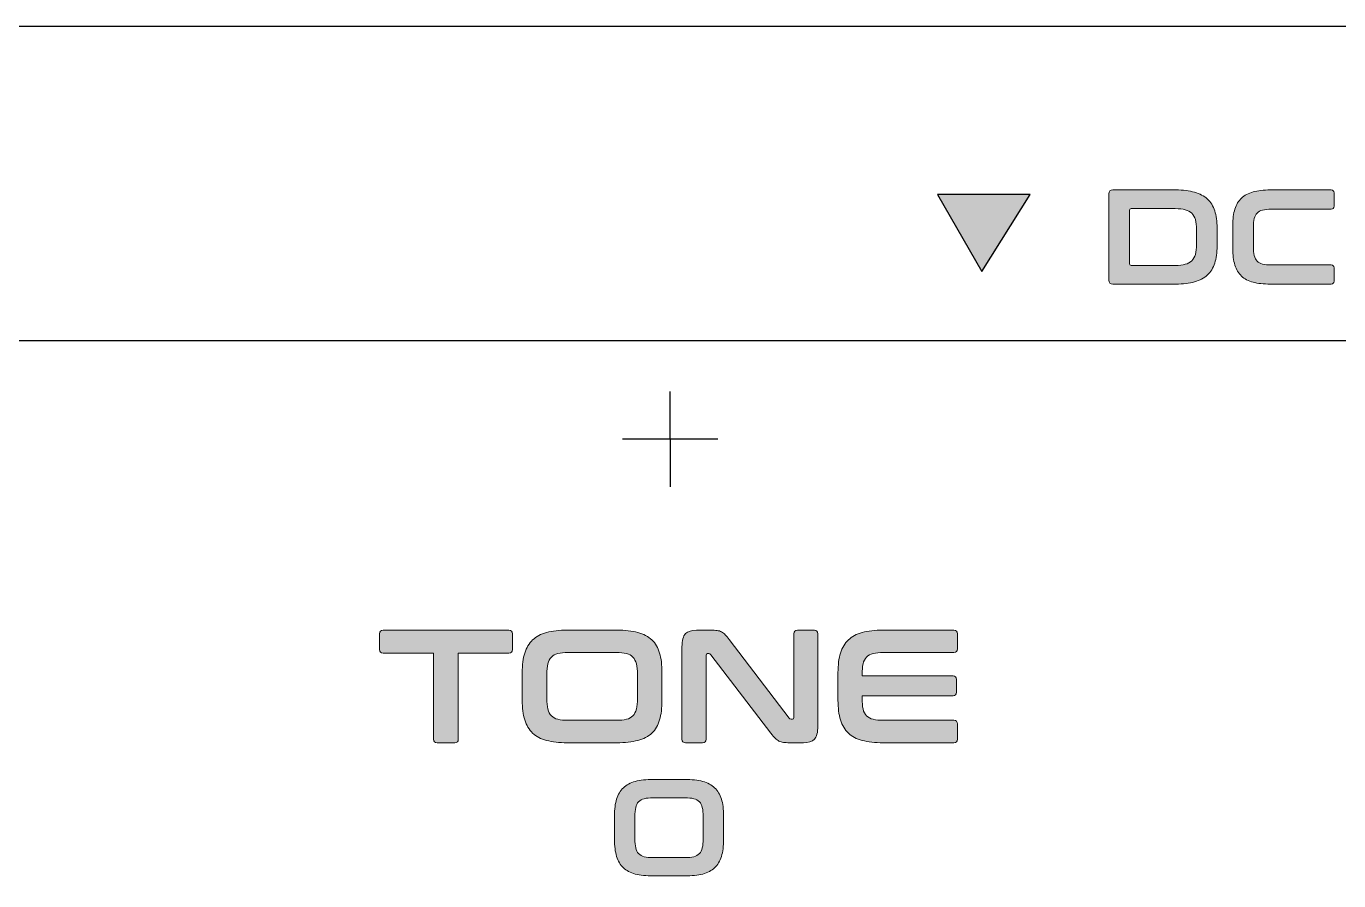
# Model space of a CAD drawing. Header units: millimetres. Extents: x 69 to 133, y 42 to 159.
# Drawn here: x 91.32 to 111.47, y 145.88 to 159 of the extents above; entities that cross this region are included whole.
import ezdxf

# ---------------------------------------------------------------- set-up
doc = ezdxf.new("R2010")
doc.units = ezdxf.units.MM
doc.header["$MEASUREMENT"] = 0
doc.layers.add('svg1962', color=7, linetype='Continuous')

# ---------------------------------------------------------------- blocks, each defined once
blk = doc.blocks.new('block 3')
at = {"layer": 'svg1962', "color": 254, "lineweight": 25, "true_color": 0xe7e7e7}
blk.add_lwpolyline([(69.255, 159.004), (133.154, 159.004), (133.154, 41.938), (69.255, 41.938), (69.255, 159.004)], dxfattribs=at)
at = {"layer": 'svg1962', "color": 7, "lineweight": 25, "true_color": 0xffffff}
blk.add_lwpolyline([(72.772, 154.175), (129.873, 154.175)], dxfattribs=at)
at = {"layer": 'svg1962', "color": 178, "lineweight": 25, "true_color": 0x060606}
for points in [[(101.204, 152.663), (101.204, 153.395)], [(101.936, 152.663), (100.473, 152.663)], [(101.204, 152.663), (101.204, 151.931)]]:
    blk.add_lwpolyline(points, dxfattribs=at)
blk = doc.blocks.new('block 13')
at = {"layer": 'svg1962', "true_color": 0xffffff}
h = blk.add_hatch(color=7, dxfattribs=at)
h.dxf.hatch_style = 2
edge = h.paths.add_edge_path()
edge.add_spline(control_points=[(108.97, 156.489), (109.081, 156.489), (109.177, 156.477), (109.256, 156.455), (109.336, 156.432), (109.402, 156.397), (109.453, 156.35), (109.504, 156.302), (109.541, 156.241), (109.565, 156.168), (109.589, 156.094), (109.602, 156.007), (109.602, 155.907), (109.602, 155.907), (109.602, 155.626), (109.602, 155.626), (109.602, 155.525), (109.589, 155.438), (109.565, 155.365), (109.541, 155.291), (109.504, 155.23), (109.453, 155.183), (109.402, 155.135), (109.336, 155.1), (109.256, 155.078), (109.177, 155.055), (109.081, 155.043), (108.97, 155.043), (108.97, 155.043), (108.003, 155.043), (108.003, 155.043), (107.962, 155.043), (107.941, 155.064), (107.941, 155.105), (107.941, 155.105), (107.941, 156.427), (107.941, 156.427), (107.941, 156.468), (107.962, 156.489), (108.003, 156.489), (108.003, 156.489), (108.97, 156.489), (108.97, 156.489)], knot_values=[0, 0, 0, 0, 1, 1, 1, 2, 2, 2, 3, 3, 3, 4, 4, 4, 5, 5, 5, 6, 6, 6, 7, 7, 7, 8, 8, 8, 9, 9, 9, 10, 10, 10, 11, 11, 11, 12, 12, 12, 13, 13, 13, 14, 14, 14, 14], degree=3, periodic=1)
edge = h.paths.add_edge_path()
edge.add_spline(control_points=[(108.257, 155.357), (108.257, 155.339), (108.266, 155.33), (108.284, 155.33), (108.284, 155.33), (108.961, 155.33), (108.961, 155.33), (109.022, 155.33), (109.073, 155.336), (109.114, 155.347), (109.155, 155.358), (109.189, 155.376), (109.214, 155.401), (109.24, 155.426), (109.258, 155.459), (109.269, 155.5), (109.28, 155.541), (109.285, 155.592), (109.285, 155.653), (109.285, 155.653), (109.285, 155.88), (109.285, 155.88), (109.285, 155.94), (109.28, 155.991), (109.269, 156.033), (109.258, 156.074), (109.24, 156.107), (109.214, 156.132), (109.189, 156.156), (109.155, 156.174), (109.114, 156.185), (109.073, 156.196), (109.022, 156.202), (108.961, 156.202), (108.961, 156.202), (108.284, 156.202), (108.284, 156.202), (108.266, 156.202), (108.257, 156.192), (108.257, 156.173), (108.257, 156.173), (108.257, 155.357), (108.257, 155.357)], knot_values=[0, 0, 0, 0, 1, 1, 1, 2, 2, 2, 3, 3, 3, 4, 4, 4, 5, 5, 5, 6, 6, 6, 7, 7, 7, 8, 8, 8, 9, 9, 9, 10, 10, 10, 11, 11, 11, 12, 12, 12, 13, 13, 13, 14, 14, 14, 14], degree=3, periodic=1)
h = blk.add_hatch(color=7, dxfattribs=at)
h.dxf.hatch_style = 2
edge = h.paths.add_edge_path()
edge.add_spline(control_points=[(111.352, 156.489), (111.383, 156.489), (111.398, 156.474), (111.398, 156.444), (111.398, 156.444), (111.398, 156.241), (111.398, 156.241), (111.398, 156.209), (111.383, 156.194), (111.352, 156.194), (111.352, 156.194), (110.434, 156.194), (110.434, 156.194), (110.38, 156.194), (110.335, 156.189), (110.3, 156.18), (110.265, 156.171), (110.238, 156.156), (110.217, 156.135), (110.196, 156.113), (110.181, 156.085), (110.172, 156.049), (110.163, 156.013), (110.159, 155.968), (110.159, 155.913), (110.159, 155.913), (110.159, 155.62), (110.159, 155.62), (110.159, 155.565), (110.163, 155.519), (110.172, 155.482), (110.181, 155.446), (110.196, 155.417), (110.217, 155.396), (110.238, 155.374), (110.265, 155.359), (110.3, 155.35), (110.335, 155.341), (110.38, 155.337), (110.434, 155.337), (110.434, 155.337), (111.352, 155.337), (111.352, 155.337), (111.383, 155.337), (111.398, 155.321), (111.398, 155.291), (111.398, 155.291), (111.398, 155.089), (111.398, 155.089), (111.398, 155.059), (111.383, 155.043), (111.352, 155.043), (111.352, 155.043), (110.421, 155.043), (110.421, 155.043), (110.316, 155.043), (110.228, 155.053), (110.155, 155.072), (110.082, 155.092), (110.022, 155.123), (109.976, 155.166), (109.93, 155.21), (109.896, 155.266), (109.875, 155.336), (109.854, 155.405), (109.843, 155.489), (109.843, 155.589), (109.843, 155.589), (109.843, 155.944), (109.843, 155.944), (109.843, 156.043), (109.854, 156.127), (109.875, 156.196), (109.896, 156.265), (109.93, 156.321), (109.976, 156.364), (110.022, 156.407), (110.082, 156.439), (110.155, 156.459), (110.228, 156.479), (110.316, 156.489), (110.421, 156.489), (110.421, 156.489), (111.352, 156.489), (111.352, 156.489)], knot_values=[0, 0, 0, 0, 1, 1, 1, 2, 2, 2, 3, 3, 3, 4, 4, 4, 5, 5, 5, 6, 6, 6, 7, 7, 7, 8, 8, 8, 9, 9, 9, 10, 10, 10, 11, 11, 11, 12, 12, 12, 13, 13, 13, 14, 14, 14, 15, 15, 15, 16, 16, 16, 17, 17, 17, 18, 18, 18, 19, 19, 19, 20, 20, 20, 21, 21, 21, 22, 22, 22, 23, 23, 23, 24, 24, 24, 25, 25, 25, 26, 26, 26, 27, 27, 27, 28, 28, 28, 28], degree=3, periodic=1)
at = {"layer": 'svg1962', "lineweight": 0}
for points, knots in [([(108.97, 156.489), (109.081, 156.489), (109.177, 156.477), (109.256, 156.455), (109.336, 156.432), (109.402, 156.397), (109.453, 156.35), (109.504, 156.302), (109.541, 156.241), (109.565, 156.168), (109.589, 156.094), (109.602, 156.007), (109.602, 155.907), (109.602, 155.907), (109.602, 155.626), (109.602, 155.626), (109.602, 155.525), (109.589, 155.438), (109.565, 155.365), (109.541, 155.291), (109.504, 155.23), (109.453, 155.183), (109.402, 155.135), (109.336, 155.1), (109.256, 155.078), (109.177, 155.055), (109.081, 155.043), (108.97, 155.043), (108.97, 155.043), (108.003, 155.043), (108.003, 155.043), (107.962, 155.043), (107.941, 155.064), (107.941, 155.105), (107.941, 155.105), (107.941, 156.427), (107.941, 156.427), (107.941, 156.468), (107.962, 156.489), (108.003, 156.489), (108.003, 156.489), (108.97, 156.489), (108.97, 156.489)], [0, 0, 0, 0, 1, 1, 1, 2, 2, 2, 3, 3, 3, 4, 4, 4, 5, 5, 5, 6, 6, 6, 7, 7, 7, 8, 8, 8, 9, 9, 9, 10, 10, 10, 11, 11, 11, 12, 12, 12, 13, 13, 13, 14, 14, 14, 14]), ([(111.352, 156.489), (111.383, 156.489), (111.398, 156.474), (111.398, 156.444), (111.398, 156.444), (111.398, 156.241), (111.398, 156.241), (111.398, 156.209), (111.383, 156.194), (111.352, 156.194), (111.352, 156.194), (110.434, 156.194), (110.434, 156.194), (110.38, 156.194), (110.335, 156.189), (110.3, 156.18), (110.265, 156.171), (110.238, 156.156), (110.217, 156.135), (110.196, 156.113), (110.181, 156.085), (110.172, 156.049), (110.163, 156.013), (110.159, 155.968), (110.159, 155.913), (110.159, 155.913), (110.159, 155.62), (110.159, 155.62), (110.159, 155.565), (110.163, 155.519), (110.172, 155.482), (110.181, 155.446), (110.196, 155.417), (110.217, 155.396), (110.238, 155.374), (110.265, 155.359), (110.3, 155.35), (110.335, 155.341), (110.38, 155.337), (110.434, 155.337), (110.434, 155.337), (111.352, 155.337), (111.352, 155.337), (111.383, 155.337), (111.398, 155.321), (111.398, 155.291), (111.398, 155.291), (111.398, 155.089), (111.398, 155.089), (111.398, 155.059), (111.383, 155.043), (111.352, 155.043), (111.352, 155.043), (110.421, 155.043), (110.421, 155.043), (110.316, 155.043), (110.228, 155.053), (110.155, 155.072), (110.082, 155.092), (110.022, 155.123), (109.976, 155.166), (109.93, 155.21), (109.896, 155.266), (109.875, 155.336), (109.854, 155.405), (109.843, 155.489), (109.843, 155.589), (109.843, 155.589), (109.843, 155.944), (109.843, 155.944), (109.843, 156.043), (109.854, 156.127), (109.875, 156.196), (109.896, 156.265), (109.93, 156.321), (109.976, 156.364), (110.022, 156.407), (110.082, 156.439), (110.155, 156.459), (110.228, 156.479), (110.316, 156.489), (110.421, 156.489), (110.421, 156.489), (111.352, 156.489), (111.352, 156.489)], [0, 0, 0, 0, 1, 1, 1, 2, 2, 2, 3, 3, 3, 4, 4, 4, 5, 5, 5, 6, 6, 6, 7, 7, 7, 8, 8, 8, 9, 9, 9, 10, 10, 10, 11, 11, 11, 12, 12, 12, 13, 13, 13, 14, 14, 14, 15, 15, 15, 16, 16, 16, 17, 17, 17, 18, 18, 18, 19, 19, 19, 20, 20, 20, 21, 21, 21, 22, 22, 22, 23, 23, 23, 24, 24, 24, 25, 25, 25, 26, 26, 26, 27, 27, 27, 28, 28, 28, 28]), ([(108.257, 155.357), (108.257, 155.339), (108.266, 155.33), (108.284, 155.33), (108.284, 155.33), (108.961, 155.33), (108.961, 155.33), (109.022, 155.33), (109.073, 155.336), (109.114, 155.347), (109.155, 155.358), (109.189, 155.376), (109.214, 155.401), (109.24, 155.426), (109.258, 155.459), (109.269, 155.5), (109.28, 155.541), (109.285, 155.592), (109.285, 155.653), (109.285, 155.653), (109.285, 155.88), (109.285, 155.88), (109.285, 155.94), (109.28, 155.991), (109.269, 156.033), (109.258, 156.074), (109.24, 156.107), (109.214, 156.132), (109.189, 156.156), (109.155, 156.174), (109.114, 156.185), (109.073, 156.196), (109.022, 156.202), (108.961, 156.202), (108.961, 156.202), (108.284, 156.202), (108.284, 156.202), (108.266, 156.202), (108.257, 156.192), (108.257, 156.173), (108.257, 156.173), (108.257, 155.357), (108.257, 155.357)], [0, 0, 0, 0, 1, 1, 1, 2, 2, 2, 3, 3, 3, 4, 4, 4, 5, 5, 5, 6, 6, 6, 7, 7, 7, 8, 8, 8, 9, 9, 9, 10, 10, 10, 11, 11, 11, 12, 12, 12, 13, 13, 13, 14, 14, 14, 14])]:
    blk.add_open_spline(points, degree=3, knots=knots, dxfattribs=at)
blk = doc.blocks.new('block 12')
at = {"layer": 'svg1962'}
blk.add_blockref('block 13', (0, 0), dxfattribs=at)
blk = doc.blocks.new('block 17')
at = {"layer": 'svg1962', "true_color": 0xffffff}
h = blk.add_hatch(color=7, dxfattribs=at)
h.dxf.hatch_style = 2
edge = h.paths.add_edge_path()
edge.add_spline(control_points=[(98.727, 149.727), (98.765, 149.727), (98.784, 149.709), (98.784, 149.673), (98.784, 149.673), (98.784, 149.431), (98.784, 149.431), (98.784, 149.393), (98.765, 149.374), (98.727, 149.374), (98.727, 149.374), (97.952, 149.374), (97.952, 149.374), (97.952, 149.374), (97.952, 148.053), (97.952, 148.053), (97.952, 148.016), (97.934, 147.998), (97.897, 147.998), (97.897, 147.998), (97.628, 147.998), (97.628, 147.998), (97.592, 147.998), (97.574, 148.016), (97.574, 148.053), (97.574, 148.053), (97.574, 149.374), (97.574, 149.374), (97.574, 149.374), (96.798, 149.374), (96.798, 149.374), (96.761, 149.374), (96.742, 149.393), (96.742, 149.431), (96.742, 149.431), (96.742, 149.673), (96.742, 149.673), (96.742, 149.709), (96.761, 149.727), (96.798, 149.727), (96.798, 149.727), (98.727, 149.727), (98.727, 149.727)], knot_values=[0, 0, 0, 0, 1, 1, 1, 2, 2, 2, 3, 3, 3, 4, 4, 4, 5, 5, 5, 6, 6, 6, 7, 7, 7, 8, 8, 8, 9, 9, 9, 10, 10, 10, 11, 11, 11, 12, 12, 12, 13, 13, 13, 14, 14, 14, 14], degree=3, periodic=1)
h = blk.add_hatch(color=7, dxfattribs=at)
h.dxf.hatch_style = 2
edge = h.paths.add_edge_path()
edge.add_spline(control_points=[(100.389, 149.727), (100.514, 149.727), (100.621, 149.715), (100.709, 149.691), (100.797, 149.667), (100.869, 149.629), (100.924, 149.577), (100.979, 149.526), (101.019, 149.458), (101.043, 149.376), (101.068, 149.294), (101.08, 149.194), (101.08, 149.075), (101.08, 149.075), (101.08, 148.65), (101.08, 148.65), (101.08, 148.532), (101.068, 148.431), (101.043, 148.348), (101.019, 148.265), (100.979, 148.197), (100.924, 148.145), (100.869, 148.093), (100.797, 148.056), (100.709, 148.033), (100.621, 148.01), (100.514, 147.998), (100.389, 147.998), (100.389, 147.998), (99.626, 147.998), (99.626, 147.998), (99.501, 147.998), (99.395, 148.01), (99.307, 148.033), (99.22, 148.056), (99.149, 148.093), (99.094, 148.145), (99.039, 148.197), (98.998, 148.265), (98.973, 148.348), (98.947, 148.431), (98.935, 148.532), (98.935, 148.65), (98.935, 148.65), (98.935, 149.075), (98.935, 149.075), (98.935, 149.194), (98.947, 149.294), (98.973, 149.376), (98.998, 149.458), (99.039, 149.526), (99.094, 149.577), (99.149, 149.629), (99.22, 149.667), (99.307, 149.691), (99.395, 149.715), (99.501, 149.727), (99.626, 149.727), (99.626, 149.727), (100.389, 149.727), (100.389, 149.727)], knot_values=[0, 0, 0, 0, 1, 1, 1, 2, 2, 2, 3, 3, 3, 4, 4, 4, 5, 5, 5, 6, 6, 6, 7, 7, 7, 8, 8, 8, 9, 9, 9, 10, 10, 10, 11, 11, 11, 12, 12, 12, 13, 13, 13, 14, 14, 14, 15, 15, 15, 16, 16, 16, 17, 17, 17, 18, 18, 18, 19, 19, 19, 20, 20, 20, 20], degree=3, periodic=1)
edge = h.paths.add_edge_path()
edge.add_spline(control_points=[(99.312, 148.677), (99.312, 148.613), (99.318, 148.559), (99.328, 148.516), (99.339, 148.472), (99.357, 148.437), (99.382, 148.412), (99.406, 148.386), (99.44, 148.368), (99.482, 148.358), (99.524, 148.347), (99.577, 148.342), (99.641, 148.342), (99.641, 148.342), (100.374, 148.342), (100.374, 148.342), (100.438, 148.342), (100.492, 148.347), (100.534, 148.358), (100.576, 148.368), (100.609, 148.386), (100.634, 148.412), (100.658, 148.437), (100.676, 148.472), (100.687, 148.516), (100.697, 148.559), (100.703, 148.613), (100.703, 148.677), (100.703, 148.677), (100.703, 149.048), (100.703, 149.048), (100.703, 149.112), (100.697, 149.166), (100.687, 149.21), (100.676, 149.253), (100.658, 149.288), (100.634, 149.313), (100.609, 149.339), (100.576, 149.357), (100.534, 149.367), (100.492, 149.378), (100.438, 149.384), (100.374, 149.384), (100.374, 149.384), (99.641, 149.384), (99.641, 149.384), (99.577, 149.384), (99.524, 149.378), (99.482, 149.367), (99.44, 149.357), (99.406, 149.339), (99.382, 149.313), (99.357, 149.288), (99.339, 149.253), (99.328, 149.21), (99.318, 149.166), (99.312, 149.112), (99.312, 149.048), (99.312, 149.048), (99.312, 148.677), (99.312, 148.677)], knot_values=[0, 0, 0, 0, 1, 1, 1, 2, 2, 2, 3, 3, 3, 4, 4, 4, 5, 5, 5, 6, 6, 6, 7, 7, 7, 8, 8, 8, 9, 9, 9, 10, 10, 10, 11, 11, 11, 12, 12, 12, 13, 13, 13, 14, 14, 14, 15, 15, 15, 16, 16, 16, 17, 17, 17, 18, 18, 18, 19, 19, 19, 20, 20, 20, 20], degree=3, periodic=1)
h = blk.add_hatch(color=7, dxfattribs=at)
h.dxf.hatch_style = 2
edge = h.paths.add_edge_path()
edge.add_spline(control_points=[(101.826, 149.727), (101.866, 149.727), (101.899, 149.725), (101.925, 149.722), (101.951, 149.719), (101.974, 149.712), (101.994, 149.701), (102.014, 149.69), (102.033, 149.675), (102.051, 149.657), (102.069, 149.638), (102.09, 149.612), (102.113, 149.581), (102.113, 149.581), (103.031, 148.376), (103.031, 148.376), (103.038, 148.364), (103.048, 148.359), (103.063, 148.359), (103.063, 148.359), (103.086, 148.359), (103.086, 148.359), (103.099, 148.359), (103.105, 148.367), (103.105, 148.383), (103.105, 148.383), (103.105, 149.673), (103.105, 149.673), (103.105, 149.709), (103.123, 149.727), (103.16, 149.727), (103.16, 149.727), (103.419, 149.727), (103.419, 149.727), (103.455, 149.727), (103.473, 149.709), (103.473, 149.673), (103.473, 149.673), (103.473, 148.255), (103.473, 148.255), (103.473, 148.155), (103.455, 148.087), (103.419, 148.051), (103.383, 148.016), (103.327, 147.998), (103.251, 147.998), (103.251, 147.998), (103.039, 147.998), (103.039, 147.998), (103.001, 147.998), (102.969, 148), (102.944, 148.003), (102.918, 148.007), (102.895, 148.013), (102.876, 148.023), (102.856, 148.033), (102.837, 148.047), (102.818, 148.066), (102.799, 148.085), (102.777, 148.111), (102.752, 148.144), (102.752, 148.144), (101.831, 149.349), (101.831, 149.349), (101.821, 149.361), (101.81, 149.366), (101.799, 149.366), (101.799, 149.366), (101.777, 149.366), (101.777, 149.366), (101.764, 149.366), (101.757, 149.358), (101.757, 149.342), (101.757, 149.342), (101.757, 148.053), (101.757, 148.053), (101.757, 148.016), (101.739, 147.998), (101.703, 147.998), (101.703, 147.998), (101.443, 147.998), (101.443, 147.998), (101.406, 147.998), (101.387, 148.016), (101.387, 148.053), (101.387, 148.053), (101.387, 149.47), (101.387, 149.47), (101.387, 149.57), (101.405, 149.638), (101.441, 149.674), (101.477, 149.709), (101.533, 149.727), (101.609, 149.727), (101.609, 149.727), (101.826, 149.727), (101.826, 149.727)], knot_values=[0, 0, 0, 0, 1, 1, 1, 2, 2, 2, 3, 3, 3, 4, 4, 4, 5, 5, 5, 6, 6, 6, 7, 7, 7, 8, 8, 8, 9, 9, 9, 10, 10, 10, 11, 11, 11, 12, 12, 12, 13, 13, 13, 14, 14, 14, 15, 15, 15, 16, 16, 16, 17, 17, 17, 18, 18, 18, 19, 19, 19, 20, 20, 20, 21, 21, 21, 22, 22, 22, 23, 23, 23, 24, 24, 24, 25, 25, 25, 26, 26, 26, 27, 27, 27, 28, 28, 28, 29, 29, 29, 30, 30, 30, 31, 31, 31, 32, 32, 32, 32], degree=3, periodic=1)
h = blk.add_hatch(color=7, dxfattribs=at)
h.dxf.hatch_style = 2
edge = h.paths.add_edge_path()
edge.add_spline(control_points=[(105.56, 149.727), (105.598, 149.727), (105.617, 149.709), (105.617, 149.673), (105.617, 149.673), (105.617, 149.438), (105.617, 149.438), (105.617, 149.402), (105.598, 149.384), (105.56, 149.384), (105.56, 149.384), (104.481, 149.384), (104.481, 149.384), (104.417, 149.384), (104.364, 149.378), (104.322, 149.367), (104.28, 149.357), (104.246, 149.339), (104.22, 149.313), (104.195, 149.288), (104.177, 149.253), (104.167, 149.21), (104.157, 149.166), (104.152, 149.112), (104.152, 149.048), (104.152, 149.048), (104.152, 149.023), (104.152, 149.023), (104.152, 149.023), (105.548, 149.023), (105.548, 149.023), (105.584, 149.023), (105.602, 149.005), (105.602, 148.969), (105.602, 148.969), (105.602, 148.774), (105.602, 148.774), (105.602, 148.737), (105.584, 148.719), (105.548, 148.719), (105.548, 148.719), (104.152, 148.719), (104.152, 148.719), (104.152, 148.719), (104.152, 148.677), (104.152, 148.677), (104.152, 148.613), (104.157, 148.559), (104.167, 148.516), (104.177, 148.472), (104.195, 148.437), (104.22, 148.412), (104.246, 148.386), (104.28, 148.368), (104.322, 148.358), (104.364, 148.347), (104.417, 148.342), (104.481, 148.342), (104.481, 148.342), (105.56, 148.342), (105.56, 148.342), (105.598, 148.342), (105.617, 148.323), (105.617, 148.287), (105.617, 148.287), (105.617, 148.053), (105.617, 148.053), (105.617, 148.016), (105.598, 147.998), (105.56, 147.998), (105.56, 147.998), (104.474, 147.998), (104.474, 147.998), (104.348, 147.998), (104.242, 148.01), (104.155, 148.033), (104.068, 148.056), (103.996, 148.093), (103.941, 148.145), (103.886, 148.197), (103.846, 148.265), (103.82, 148.348), (103.795, 148.431), (103.782, 148.532), (103.782, 148.65), (103.782, 148.65), (103.782, 149.075), (103.782, 149.075), (103.782, 149.194), (103.795, 149.294), (103.82, 149.376), (103.846, 149.458), (103.886, 149.526), (103.941, 149.577), (103.996, 149.629), (104.068, 149.667), (104.155, 149.691), (104.242, 149.715), (104.348, 149.727), (104.474, 149.727), (104.474, 149.727), (105.56, 149.727), (105.56, 149.727)], knot_values=[0, 0, 0, 0, 1, 1, 1, 2, 2, 2, 3, 3, 3, 4, 4, 4, 5, 5, 5, 6, 6, 6, 7, 7, 7, 8, 8, 8, 9, 9, 9, 10, 10, 10, 11, 11, 11, 12, 12, 12, 13, 13, 13, 14, 14, 14, 15, 15, 15, 16, 16, 16, 17, 17, 17, 18, 18, 18, 19, 19, 19, 20, 20, 20, 21, 21, 21, 22, 22, 22, 23, 23, 23, 24, 24, 24, 25, 25, 25, 26, 26, 26, 27, 27, 27, 28, 28, 28, 29, 29, 29, 30, 30, 30, 31, 31, 31, 32, 32, 32, 33, 33, 33, 34, 34, 34, 34], degree=3, periodic=1)
at = {"layer": 'svg1962', "lineweight": 0}
for points, knots in [([(98.727, 149.727), (98.765, 149.727), (98.784, 149.709), (98.784, 149.673), (98.784, 149.673), (98.784, 149.431), (98.784, 149.431), (98.784, 149.393), (98.765, 149.374), (98.727, 149.374), (98.727, 149.374), (97.952, 149.374), (97.952, 149.374), (97.952, 149.374), (97.952, 148.053), (97.952, 148.053), (97.952, 148.016), (97.934, 147.998), (97.897, 147.998), (97.897, 147.998), (97.628, 147.998), (97.628, 147.998), (97.592, 147.998), (97.574, 148.016), (97.574, 148.053), (97.574, 148.053), (97.574, 149.374), (97.574, 149.374), (97.574, 149.374), (96.798, 149.374), (96.798, 149.374), (96.761, 149.374), (96.742, 149.393), (96.742, 149.431), (96.742, 149.431), (96.742, 149.673), (96.742, 149.673), (96.742, 149.709), (96.761, 149.727), (96.798, 149.727), (96.798, 149.727), (98.727, 149.727), (98.727, 149.727)], [0, 0, 0, 0, 1, 1, 1, 2, 2, 2, 3, 3, 3, 4, 4, 4, 5, 5, 5, 6, 6, 6, 7, 7, 7, 8, 8, 8, 9, 9, 9, 10, 10, 10, 11, 11, 11, 12, 12, 12, 13, 13, 13, 14, 14, 14, 14]), ([(100.389, 149.727), (100.514, 149.727), (100.621, 149.715), (100.709, 149.691), (100.797, 149.667), (100.869, 149.629), (100.924, 149.577), (100.979, 149.526), (101.019, 149.458), (101.043, 149.376), (101.068, 149.294), (101.08, 149.194), (101.08, 149.075), (101.08, 149.075), (101.08, 148.65), (101.08, 148.65), (101.08, 148.532), (101.068, 148.431), (101.043, 148.348), (101.019, 148.265), (100.979, 148.197), (100.924, 148.145), (100.869, 148.093), (100.797, 148.056), (100.709, 148.033), (100.621, 148.01), (100.514, 147.998), (100.389, 147.998), (100.389, 147.998), (99.626, 147.998), (99.626, 147.998), (99.501, 147.998), (99.395, 148.01), (99.307, 148.033), (99.22, 148.056), (99.149, 148.093), (99.094, 148.145), (99.039, 148.197), (98.998, 148.265), (98.973, 148.348), (98.947, 148.431), (98.935, 148.532), (98.935, 148.65), (98.935, 148.65), (98.935, 149.075), (98.935, 149.075), (98.935, 149.194), (98.947, 149.294), (98.973, 149.376), (98.998, 149.458), (99.039, 149.526), (99.094, 149.577), (99.149, 149.629), (99.22, 149.667), (99.307, 149.691), (99.395, 149.715), (99.501, 149.727), (99.626, 149.727), (99.626, 149.727), (100.389, 149.727), (100.389, 149.727)], [0, 0, 0, 0, 1, 1, 1, 2, 2, 2, 3, 3, 3, 4, 4, 4, 5, 5, 5, 6, 6, 6, 7, 7, 7, 8, 8, 8, 9, 9, 9, 10, 10, 10, 11, 11, 11, 12, 12, 12, 13, 13, 13, 14, 14, 14, 15, 15, 15, 16, 16, 16, 17, 17, 17, 18, 18, 18, 19, 19, 19, 20, 20, 20, 20]), ([(101.826, 149.727), (101.866, 149.727), (101.899, 149.725), (101.925, 149.722), (101.951, 149.719), (101.974, 149.712), (101.994, 149.701), (102.014, 149.69), (102.033, 149.675), (102.051, 149.657), (102.069, 149.638), (102.09, 149.612), (102.113, 149.581), (102.113, 149.581), (103.031, 148.376), (103.031, 148.376), (103.038, 148.364), (103.048, 148.359), (103.063, 148.359), (103.063, 148.359), (103.086, 148.359), (103.086, 148.359), (103.099, 148.359), (103.105, 148.367), (103.105, 148.383), (103.105, 148.383), (103.105, 149.673), (103.105, 149.673), (103.105, 149.709), (103.123, 149.727), (103.16, 149.727), (103.16, 149.727), (103.419, 149.727), (103.419, 149.727), (103.455, 149.727), (103.473, 149.709), (103.473, 149.673), (103.473, 149.673), (103.473, 148.255), (103.473, 148.255), (103.473, 148.155), (103.455, 148.087), (103.419, 148.051), (103.383, 148.016), (103.327, 147.998), (103.251, 147.998), (103.251, 147.998), (103.039, 147.998), (103.039, 147.998), (103.001, 147.998), (102.969, 148), (102.944, 148.003), (102.918, 148.007), (102.895, 148.013), (102.876, 148.023), (102.856, 148.033), (102.837, 148.047), (102.818, 148.066), (102.799, 148.085), (102.777, 148.111), (102.752, 148.144), (102.752, 148.144), (101.831, 149.349), (101.831, 149.349), (101.821, 149.361), (101.81, 149.366), (101.799, 149.366), (101.799, 149.366), (101.777, 149.366), (101.777, 149.366), (101.764, 149.366), (101.757, 149.358), (101.757, 149.342), (101.757, 149.342), (101.757, 148.053), (101.757, 148.053), (101.757, 148.016), (101.739, 147.998), (101.703, 147.998), (101.703, 147.998), (101.443, 147.998), (101.443, 147.998), (101.406, 147.998), (101.387, 148.016), (101.387, 148.053), (101.387, 148.053), (101.387, 149.47), (101.387, 149.47), (101.387, 149.57), (101.405, 149.638), (101.441, 149.674), (101.477, 149.709), (101.533, 149.727), (101.609, 149.727), (101.609, 149.727), (101.826, 149.727), (101.826, 149.727)], [0, 0, 0, 0, 1, 1, 1, 2, 2, 2, 3, 3, 3, 4, 4, 4, 5, 5, 5, 6, 6, 6, 7, 7, 7, 8, 8, 8, 9, 9, 9, 10, 10, 10, 11, 11, 11, 12, 12, 12, 13, 13, 13, 14, 14, 14, 15, 15, 15, 16, 16, 16, 17, 17, 17, 18, 18, 18, 19, 19, 19, 20, 20, 20, 21, 21, 21, 22, 22, 22, 23, 23, 23, 24, 24, 24, 25, 25, 25, 26, 26, 26, 27, 27, 27, 28, 28, 28, 29, 29, 29, 30, 30, 30, 31, 31, 31, 32, 32, 32, 32]), ([(105.56, 149.727), (105.598, 149.727), (105.617, 149.709), (105.617, 149.673), (105.617, 149.673), (105.617, 149.438), (105.617, 149.438), (105.617, 149.402), (105.598, 149.384), (105.56, 149.384), (105.56, 149.384), (104.481, 149.384), (104.481, 149.384), (104.417, 149.384), (104.364, 149.378), (104.322, 149.367), (104.28, 149.357), (104.246, 149.339), (104.22, 149.313), (104.195, 149.288), (104.177, 149.253), (104.167, 149.21), (104.157, 149.166), (104.152, 149.112), (104.152, 149.048), (104.152, 149.048), (104.152, 149.023), (104.152, 149.023), (104.152, 149.023), (105.548, 149.023), (105.548, 149.023), (105.584, 149.023), (105.602, 149.005), (105.602, 148.969), (105.602, 148.969), (105.602, 148.774), (105.602, 148.774), (105.602, 148.737), (105.584, 148.719), (105.548, 148.719), (105.548, 148.719), (104.152, 148.719), (104.152, 148.719), (104.152, 148.719), (104.152, 148.677), (104.152, 148.677), (104.152, 148.613), (104.157, 148.559), (104.167, 148.516), (104.177, 148.472), (104.195, 148.437), (104.22, 148.412), (104.246, 148.386), (104.28, 148.368), (104.322, 148.358), (104.364, 148.347), (104.417, 148.342), (104.481, 148.342), (104.481, 148.342), (105.56, 148.342), (105.56, 148.342), (105.598, 148.342), (105.617, 148.323), (105.617, 148.287), (105.617, 148.287), (105.617, 148.053), (105.617, 148.053), (105.617, 148.016), (105.598, 147.998), (105.56, 147.998), (105.56, 147.998), (104.474, 147.998), (104.474, 147.998), (104.348, 147.998), (104.242, 148.01), (104.155, 148.033), (104.068, 148.056), (103.996, 148.093), (103.941, 148.145), (103.886, 148.197), (103.846, 148.265), (103.82, 148.348), (103.795, 148.431), (103.782, 148.532), (103.782, 148.65), (103.782, 148.65), (103.782, 149.075), (103.782, 149.075), (103.782, 149.194), (103.795, 149.294), (103.82, 149.376), (103.846, 149.458), (103.886, 149.526), (103.941, 149.577), (103.996, 149.629), (104.068, 149.667), (104.155, 149.691), (104.242, 149.715), (104.348, 149.727), (104.474, 149.727), (104.474, 149.727), (105.56, 149.727), (105.56, 149.727)], [0, 0, 0, 0, 1, 1, 1, 2, 2, 2, 3, 3, 3, 4, 4, 4, 5, 5, 5, 6, 6, 6, 7, 7, 7, 8, 8, 8, 9, 9, 9, 10, 10, 10, 11, 11, 11, 12, 12, 12, 13, 13, 13, 14, 14, 14, 15, 15, 15, 16, 16, 16, 17, 17, 17, 18, 18, 18, 19, 19, 19, 20, 20, 20, 21, 21, 21, 22, 22, 22, 23, 23, 23, 24, 24, 24, 25, 25, 25, 26, 26, 26, 27, 27, 27, 28, 28, 28, 29, 29, 29, 30, 30, 30, 31, 31, 31, 32, 32, 32, 33, 33, 33, 34, 34, 34, 34]), ([(99.312, 148.677), (99.312, 148.613), (99.318, 148.559), (99.328, 148.516), (99.339, 148.472), (99.357, 148.437), (99.382, 148.412), (99.406, 148.386), (99.44, 148.368), (99.482, 148.358), (99.524, 148.347), (99.577, 148.342), (99.641, 148.342), (99.641, 148.342), (100.374, 148.342), (100.374, 148.342), (100.438, 148.342), (100.492, 148.347), (100.534, 148.358), (100.576, 148.368), (100.609, 148.386), (100.634, 148.412), (100.658, 148.437), (100.676, 148.472), (100.687, 148.516), (100.697, 148.559), (100.703, 148.613), (100.703, 148.677), (100.703, 148.677), (100.703, 149.048), (100.703, 149.048), (100.703, 149.112), (100.697, 149.166), (100.687, 149.21), (100.676, 149.253), (100.658, 149.288), (100.634, 149.313), (100.609, 149.339), (100.576, 149.357), (100.534, 149.367), (100.492, 149.378), (100.438, 149.384), (100.374, 149.384), (100.374, 149.384), (99.641, 149.384), (99.641, 149.384), (99.577, 149.384), (99.524, 149.378), (99.482, 149.367), (99.44, 149.357), (99.406, 149.339), (99.382, 149.313), (99.357, 149.288), (99.339, 149.253), (99.328, 149.21), (99.318, 149.166), (99.312, 149.112), (99.312, 149.048), (99.312, 149.048), (99.312, 148.677), (99.312, 148.677)], [0, 0, 0, 0, 1, 1, 1, 2, 2, 2, 3, 3, 3, 4, 4, 4, 5, 5, 5, 6, 6, 6, 7, 7, 7, 8, 8, 8, 9, 9, 9, 10, 10, 10, 11, 11, 11, 12, 12, 12, 13, 13, 13, 14, 14, 14, 15, 15, 15, 16, 16, 16, 17, 17, 17, 18, 18, 18, 19, 19, 19, 20, 20, 20, 20])]:
    blk.add_open_spline(points, degree=3, knots=knots, dxfattribs=at)
blk = doc.blocks.new('block 16')
at = {"layer": 'svg1962'}
blk.add_blockref('block 17', (0, 0), dxfattribs=at)
blk = doc.blocks.new('block 29')
at = {"layer": 'svg1962', "true_color": 0xffffff}
h = blk.add_hatch(color=7, dxfattribs=at)
h.dxf.hatch_style = 2
edge = h.paths.add_edge_path()
edge.add_spline(control_points=[(101.432, 147.434), (101.539, 147.434), (101.63, 147.423), (101.705, 147.403), (101.78, 147.382), (101.841, 147.35), (101.888, 147.305), (101.936, 147.261), (101.97, 147.203), (101.992, 147.133), (102.014, 147.063), (102.025, 146.976), (102.025, 146.875), (102.025, 146.875), (102.025, 146.511), (102.025, 146.511), (102.025, 146.409), (102.014, 146.323), (101.992, 146.252), (101.97, 146.18), (101.936, 146.122), (101.888, 146.078), (101.841, 146.033), (101.78, 146.001), (101.705, 145.981), (101.63, 145.962), (101.539, 145.952), (101.432, 145.952), (101.432, 145.952), (100.943, 145.952), (100.943, 145.952), (100.836, 145.952), (100.745, 145.962), (100.67, 145.981), (100.595, 146.001), (100.534, 146.033), (100.487, 146.078), (100.44, 146.122), (100.405, 146.18), (100.383, 146.252), (100.361, 146.323), (100.351, 146.409), (100.351, 146.511), (100.351, 146.511), (100.351, 146.875), (100.351, 146.875), (100.351, 146.976), (100.361, 147.063), (100.383, 147.133), (100.405, 147.203), (100.44, 147.261), (100.487, 147.305), (100.534, 147.35), (100.595, 147.382), (100.67, 147.403), (100.745, 147.423), (100.836, 147.434), (100.943, 147.434), (100.943, 147.434), (101.432, 147.434), (101.432, 147.434)], knot_values=[0, 0, 0, 0, 1, 1, 1, 2, 2, 2, 3, 3, 3, 4, 4, 4, 5, 5, 5, 6, 6, 6, 7, 7, 7, 8, 8, 8, 9, 9, 9, 10, 10, 10, 11, 11, 11, 12, 12, 12, 13, 13, 13, 14, 14, 14, 15, 15, 15, 16, 16, 16, 17, 17, 17, 18, 18, 18, 19, 19, 19, 20, 20, 20, 20], degree=3, periodic=1)
edge = h.paths.add_edge_path()
edge.add_spline(control_points=[(100.664, 146.523), (100.664, 146.467), (100.668, 146.42), (100.677, 146.382), (100.685, 146.345), (100.7, 146.316), (100.721, 146.294), (100.742, 146.272), (100.771, 146.256), (100.807, 146.247), (100.843, 146.238), (100.888, 146.233), (100.943, 146.233), (100.943, 146.233), (101.432, 146.233), (101.432, 146.233), (101.487, 146.233), (101.533, 146.238), (101.569, 146.247), (101.605, 146.256), (101.633, 146.272), (101.654, 146.294), (101.676, 146.316), (101.69, 146.345), (101.699, 146.382), (101.707, 146.42), (101.712, 146.467), (101.712, 146.523), (101.712, 146.523), (101.712, 146.862), (101.712, 146.862), (101.712, 146.919), (101.707, 146.965), (101.699, 147.002), (101.69, 147.038), (101.676, 147.068), (101.654, 147.091), (101.633, 147.113), (101.605, 147.129), (101.569, 147.138), (101.533, 147.147), (101.487, 147.152), (101.432, 147.152), (101.432, 147.152), (100.943, 147.152), (100.943, 147.152), (100.888, 147.152), (100.843, 147.147), (100.807, 147.138), (100.771, 147.129), (100.742, 147.113), (100.721, 147.091), (100.7, 147.068), (100.685, 147.038), (100.677, 147.002), (100.668, 146.965), (100.664, 146.919), (100.664, 146.862), (100.664, 146.862), (100.664, 146.523), (100.664, 146.523)], knot_values=[0, 0, 0, 0, 1, 1, 1, 2, 2, 2, 3, 3, 3, 4, 4, 4, 5, 5, 5, 6, 6, 6, 7, 7, 7, 8, 8, 8, 9, 9, 9, 10, 10, 10, 11, 11, 11, 12, 12, 12, 13, 13, 13, 14, 14, 14, 15, 15, 15, 16, 16, 16, 17, 17, 17, 18, 18, 18, 19, 19, 19, 20, 20, 20, 20], degree=3, periodic=1)
at = {"layer": 'svg1962', "lineweight": 0}
for points in [[(101.432, 147.434), (101.539, 147.434), (101.63, 147.423), (101.705, 147.403), (101.78, 147.382), (101.841, 147.35), (101.888, 147.305), (101.936, 147.261), (101.97, 147.203), (101.992, 147.133), (102.014, 147.063), (102.025, 146.976), (102.025, 146.875), (102.025, 146.875), (102.025, 146.511), (102.025, 146.511), (102.025, 146.409), (102.014, 146.323), (101.992, 146.252), (101.97, 146.18), (101.936, 146.122), (101.888, 146.078), (101.841, 146.033), (101.78, 146.001), (101.705, 145.981), (101.63, 145.962), (101.539, 145.952), (101.432, 145.952), (101.432, 145.952), (100.943, 145.952), (100.943, 145.952), (100.836, 145.952), (100.745, 145.962), (100.67, 145.981), (100.595, 146.001), (100.534, 146.033), (100.487, 146.078), (100.44, 146.122), (100.405, 146.18), (100.383, 146.252), (100.361, 146.323), (100.351, 146.409), (100.351, 146.511), (100.351, 146.511), (100.351, 146.875), (100.351, 146.875), (100.351, 146.976), (100.361, 147.063), (100.383, 147.133), (100.405, 147.203), (100.44, 147.261), (100.487, 147.305), (100.534, 147.35), (100.595, 147.382), (100.67, 147.403), (100.745, 147.423), (100.836, 147.434), (100.943, 147.434), (100.943, 147.434), (101.432, 147.434), (101.432, 147.434)], [(100.664, 146.523), (100.664, 146.467), (100.668, 146.42), (100.677, 146.382), (100.685, 146.345), (100.7, 146.316), (100.721, 146.294), (100.742, 146.272), (100.771, 146.256), (100.807, 146.247), (100.843, 146.238), (100.888, 146.233), (100.943, 146.233), (100.943, 146.233), (101.432, 146.233), (101.432, 146.233), (101.487, 146.233), (101.533, 146.238), (101.569, 146.247), (101.605, 146.256), (101.633, 146.272), (101.654, 146.294), (101.676, 146.316), (101.69, 146.345), (101.699, 146.382), (101.707, 146.42), (101.712, 146.467), (101.712, 146.523), (101.712, 146.523), (101.712, 146.862), (101.712, 146.862), (101.712, 146.919), (101.707, 146.965), (101.699, 147.002), (101.69, 147.038), (101.676, 147.068), (101.654, 147.091), (101.633, 147.113), (101.605, 147.129), (101.569, 147.138), (101.533, 147.147), (101.487, 147.152), (101.432, 147.152), (101.432, 147.152), (100.943, 147.152), (100.943, 147.152), (100.888, 147.152), (100.843, 147.147), (100.807, 147.138), (100.771, 147.129), (100.742, 147.113), (100.721, 147.091), (100.7, 147.068), (100.685, 147.038), (100.677, 147.002), (100.668, 146.965), (100.664, 146.919), (100.664, 146.862), (100.664, 146.862), (100.664, 146.523), (100.664, 146.523)]]:
    blk.add_open_spline(points, degree=3, knots=[0, 0, 0, 0, 1, 1, 1, 2, 2, 2, 3, 3, 3, 4, 4, 4, 5, 5, 5, 6, 6, 6, 7, 7, 7, 8, 8, 8, 9, 9, 9, 10, 10, 10, 11, 11, 11, 12, 12, 12, 13, 13, 13, 14, 14, 14, 15, 15, 15, 16, 16, 16, 17, 17, 17, 18, 18, 18, 19, 19, 19, 20, 20, 20, 20], dxfattribs=at)
blk = doc.blocks.new('block 28')
at = {"layer": 'svg1962'}
blk.add_blockref('block 29', (0, 0), dxfattribs=at)
blk = doc.blocks.new('block 31')
at = {"layer": 'svg1962', "true_color": 0xffffff}
h = blk.add_hatch(color=7, dxfattribs=at)
h.dxf.hatch_style = 2
edge = h.paths.add_edge_path()
edge.add_spline(control_points=[(101.432, 147.434), (101.539, 147.434), (101.63, 147.423), (101.705, 147.403), (101.78, 147.382), (101.841, 147.35), (101.888, 147.305), (101.936, 147.261), (101.97, 147.203), (101.992, 147.133), (102.014, 147.063), (102.025, 146.976), (102.025, 146.875), (102.025, 146.875), (102.025, 146.511), (102.025, 146.511), (102.025, 146.409), (102.014, 146.323), (101.992, 146.252), (101.97, 146.18), (101.936, 146.122), (101.888, 146.078), (101.841, 146.033), (101.78, 146.001), (101.705, 145.981), (101.63, 145.962), (101.539, 145.952), (101.432, 145.952), (101.432, 145.952), (100.943, 145.952), (100.943, 145.952), (100.836, 145.952), (100.745, 145.962), (100.67, 145.981), (100.595, 146.001), (100.534, 146.033), (100.487, 146.078), (100.44, 146.122), (100.405, 146.18), (100.383, 146.252), (100.361, 146.323), (100.351, 146.409), (100.351, 146.511), (100.351, 146.511), (100.351, 146.875), (100.351, 146.875), (100.351, 146.976), (100.361, 147.063), (100.383, 147.133), (100.405, 147.203), (100.44, 147.261), (100.487, 147.305), (100.534, 147.35), (100.595, 147.382), (100.67, 147.403), (100.745, 147.423), (100.836, 147.434), (100.943, 147.434), (100.943, 147.434), (101.432, 147.434), (101.432, 147.434)], knot_values=[0, 0, 0, 0, 1, 1, 1, 2, 2, 2, 3, 3, 3, 4, 4, 4, 5, 5, 5, 6, 6, 6, 7, 7, 7, 8, 8, 8, 9, 9, 9, 10, 10, 10, 11, 11, 11, 12, 12, 12, 13, 13, 13, 14, 14, 14, 15, 15, 15, 16, 16, 16, 17, 17, 17, 18, 18, 18, 19, 19, 19, 20, 20, 20, 20], degree=3, periodic=1)
edge = h.paths.add_edge_path()
edge.add_spline(control_points=[(100.664, 146.523), (100.664, 146.467), (100.668, 146.42), (100.677, 146.382), (100.685, 146.345), (100.7, 146.316), (100.721, 146.294), (100.742, 146.272), (100.771, 146.256), (100.807, 146.247), (100.843, 146.238), (100.888, 146.233), (100.943, 146.233), (100.943, 146.233), (101.432, 146.233), (101.432, 146.233), (101.487, 146.233), (101.533, 146.238), (101.569, 146.247), (101.605, 146.256), (101.633, 146.272), (101.654, 146.294), (101.676, 146.316), (101.69, 146.345), (101.699, 146.382), (101.707, 146.42), (101.712, 146.467), (101.712, 146.523), (101.712, 146.523), (101.712, 146.862), (101.712, 146.862), (101.712, 146.919), (101.707, 146.965), (101.699, 147.002), (101.69, 147.038), (101.676, 147.068), (101.654, 147.091), (101.633, 147.113), (101.605, 147.129), (101.569, 147.138), (101.533, 147.147), (101.487, 147.152), (101.432, 147.152), (101.432, 147.152), (100.943, 147.152), (100.943, 147.152), (100.888, 147.152), (100.843, 147.147), (100.807, 147.138), (100.771, 147.129), (100.742, 147.113), (100.721, 147.091), (100.7, 147.068), (100.685, 147.038), (100.677, 147.002), (100.668, 146.965), (100.664, 146.919), (100.664, 146.862), (100.664, 146.862), (100.664, 146.523), (100.664, 146.523)], knot_values=[0, 0, 0, 0, 1, 1, 1, 2, 2, 2, 3, 3, 3, 4, 4, 4, 5, 5, 5, 6, 6, 6, 7, 7, 7, 8, 8, 8, 9, 9, 9, 10, 10, 10, 11, 11, 11, 12, 12, 12, 13, 13, 13, 14, 14, 14, 15, 15, 15, 16, 16, 16, 17, 17, 17, 18, 18, 18, 19, 19, 19, 20, 20, 20, 20], degree=3, periodic=1)
at = {"layer": 'svg1962', "lineweight": 0}
for points in [[(101.432, 147.434), (101.539, 147.434), (101.63, 147.423), (101.705, 147.403), (101.78, 147.382), (101.841, 147.35), (101.888, 147.305), (101.936, 147.261), (101.97, 147.203), (101.992, 147.133), (102.014, 147.063), (102.025, 146.976), (102.025, 146.875), (102.025, 146.875), (102.025, 146.511), (102.025, 146.511), (102.025, 146.409), (102.014, 146.323), (101.992, 146.252), (101.97, 146.18), (101.936, 146.122), (101.888, 146.078), (101.841, 146.033), (101.78, 146.001), (101.705, 145.981), (101.63, 145.962), (101.539, 145.952), (101.432, 145.952), (101.432, 145.952), (100.943, 145.952), (100.943, 145.952), (100.836, 145.952), (100.745, 145.962), (100.67, 145.981), (100.595, 146.001), (100.534, 146.033), (100.487, 146.078), (100.44, 146.122), (100.405, 146.18), (100.383, 146.252), (100.361, 146.323), (100.351, 146.409), (100.351, 146.511), (100.351, 146.511), (100.351, 146.875), (100.351, 146.875), (100.351, 146.976), (100.361, 147.063), (100.383, 147.133), (100.405, 147.203), (100.44, 147.261), (100.487, 147.305), (100.534, 147.35), (100.595, 147.382), (100.67, 147.403), (100.745, 147.423), (100.836, 147.434), (100.943, 147.434), (100.943, 147.434), (101.432, 147.434), (101.432, 147.434)], [(100.664, 146.523), (100.664, 146.467), (100.668, 146.42), (100.677, 146.382), (100.685, 146.345), (100.7, 146.316), (100.721, 146.294), (100.742, 146.272), (100.771, 146.256), (100.807, 146.247), (100.843, 146.238), (100.888, 146.233), (100.943, 146.233), (100.943, 146.233), (101.432, 146.233), (101.432, 146.233), (101.487, 146.233), (101.533, 146.238), (101.569, 146.247), (101.605, 146.256), (101.633, 146.272), (101.654, 146.294), (101.676, 146.316), (101.69, 146.345), (101.699, 146.382), (101.707, 146.42), (101.712, 146.467), (101.712, 146.523), (101.712, 146.523), (101.712, 146.862), (101.712, 146.862), (101.712, 146.919), (101.707, 146.965), (101.699, 147.002), (101.69, 147.038), (101.676, 147.068), (101.654, 147.091), (101.633, 147.113), (101.605, 147.129), (101.569, 147.138), (101.533, 147.147), (101.487, 147.152), (101.432, 147.152), (101.432, 147.152), (100.943, 147.152), (100.943, 147.152), (100.888, 147.152), (100.843, 147.147), (100.807, 147.138), (100.771, 147.129), (100.742, 147.113), (100.721, 147.091), (100.7, 147.068), (100.685, 147.038), (100.677, 147.002), (100.668, 146.965), (100.664, 146.919), (100.664, 146.862), (100.664, 146.862), (100.664, 146.523), (100.664, 146.523)]]:
    blk.add_open_spline(points, degree=3, knots=[0, 0, 0, 0, 1, 1, 1, 2, 2, 2, 3, 3, 3, 4, 4, 4, 5, 5, 5, 6, 6, 6, 7, 7, 7, 8, 8, 8, 9, 9, 9, 10, 10, 10, 11, 11, 11, 12, 12, 12, 13, 13, 13, 14, 14, 14, 15, 15, 15, 16, 16, 16, 17, 17, 17, 18, 18, 18, 19, 19, 19, 20, 20, 20, 20], dxfattribs=at)
blk = doc.blocks.new('block 30')
at = {"layer": 'svg1962'}
blk.add_blockref('block 31', (0, 0), dxfattribs=at)
blk = doc.blocks.new('block 7')
at = {"layer": 'svg1962', "true_color": 0xffffff}
h = blk.add_hatch(color=7, dxfattribs=at)
h.dxf.hatch_style = 2
h.paths.add_polyline_path([(106.733, 156.417), (105.311, 156.417), (105.992, 155.236)])
at = {"layer": 'svg1962', "color": 7, "lineweight": 25, "true_color": 0xffffff}
blk.add_lwpolyline([(106.733, 156.417), (105.311, 156.417), (105.992, 155.236), (106.733, 156.417)], dxfattribs=at)
at = {"layer": 'svg1962'}
for name in ['block 12', 'block 16', 'block 28', 'block 30']:
    blk.add_blockref(name, (0, 0), dxfattribs=at)

msp = doc.modelspace()

# ---------------------------------------------------------------- block references
at = {"layer": 'svg1962'}
for name in ['block 3', 'block 7']:
    msp.add_blockref(name, (0, 0), dxfattribs=at)

doc.saveas('drawing.dxf')
